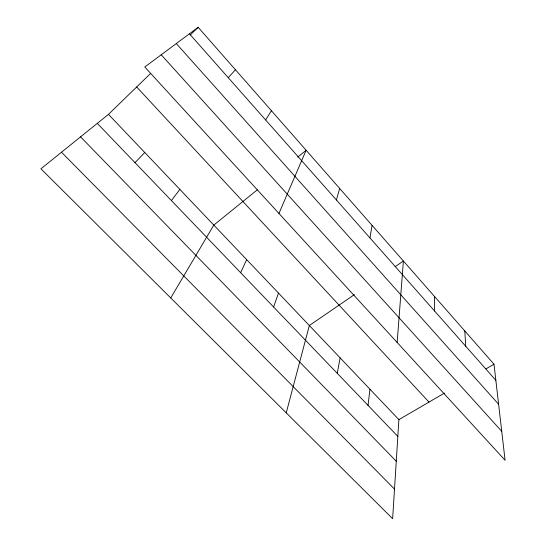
<?xml version="1.0" encoding="UTF-8"?>
<svg xmlns="http://www.w3.org/2000/svg" width="546" height="546" viewBox="0 0 546 546"><rect width="100%" height="100%" fill="white"/><g stroke="black" fill="none" stroke-linecap="round" stroke-linejoin="round"><path stroke-width="0.82" d="M434.596 311.043L434.602 296.567M108.47 114.36L398.894 419.642L392.642 518.7L40.923 168.81L108.47 114.36L150.696 73.369M397.154 342.458L403.392 261.022L395.127 266.694M368.024 405.364L369.97 389.237M369.956 237.933L372.065 225.348M337.251 373.307L340.131 357.876M286.24 412.851L309.343 325.512L354.347 294.656M336.411 199.993L339.667 188.445M273.587 306.995L278.501 293.093M278.951 213.438L306.135 150.266L297.686 157.111M240.656 272.7L246.676 259.637M170.734 297.952L213.807 225.089L257.296 189.844M265.622 119.936L271.423 110.729M171.424 200.587L179.859 189.401M228.248 77.668L235.456 69.765M135.005 162.647L144.765 152.511M190.261 34.971L198.171 27.3L493.993 364.202L505.077 460.258L144.792 67.001L198.171 27.3M398.894 419.642L444.43 393.1M486.001 368.857L493.993 364.202M61.493 152.225L394.512 489.1M80.562 136.855L396.266 461.233M97.29 123.369L397.836 436.411M136.684 86.971L429.013 402.088M161.22 54.777L501.74 431.333M176.31 43.557L498.614 404.272M189.448 33.784L495.85 380.316M464.789 330.944L465.745 346.266"/></g></svg>
